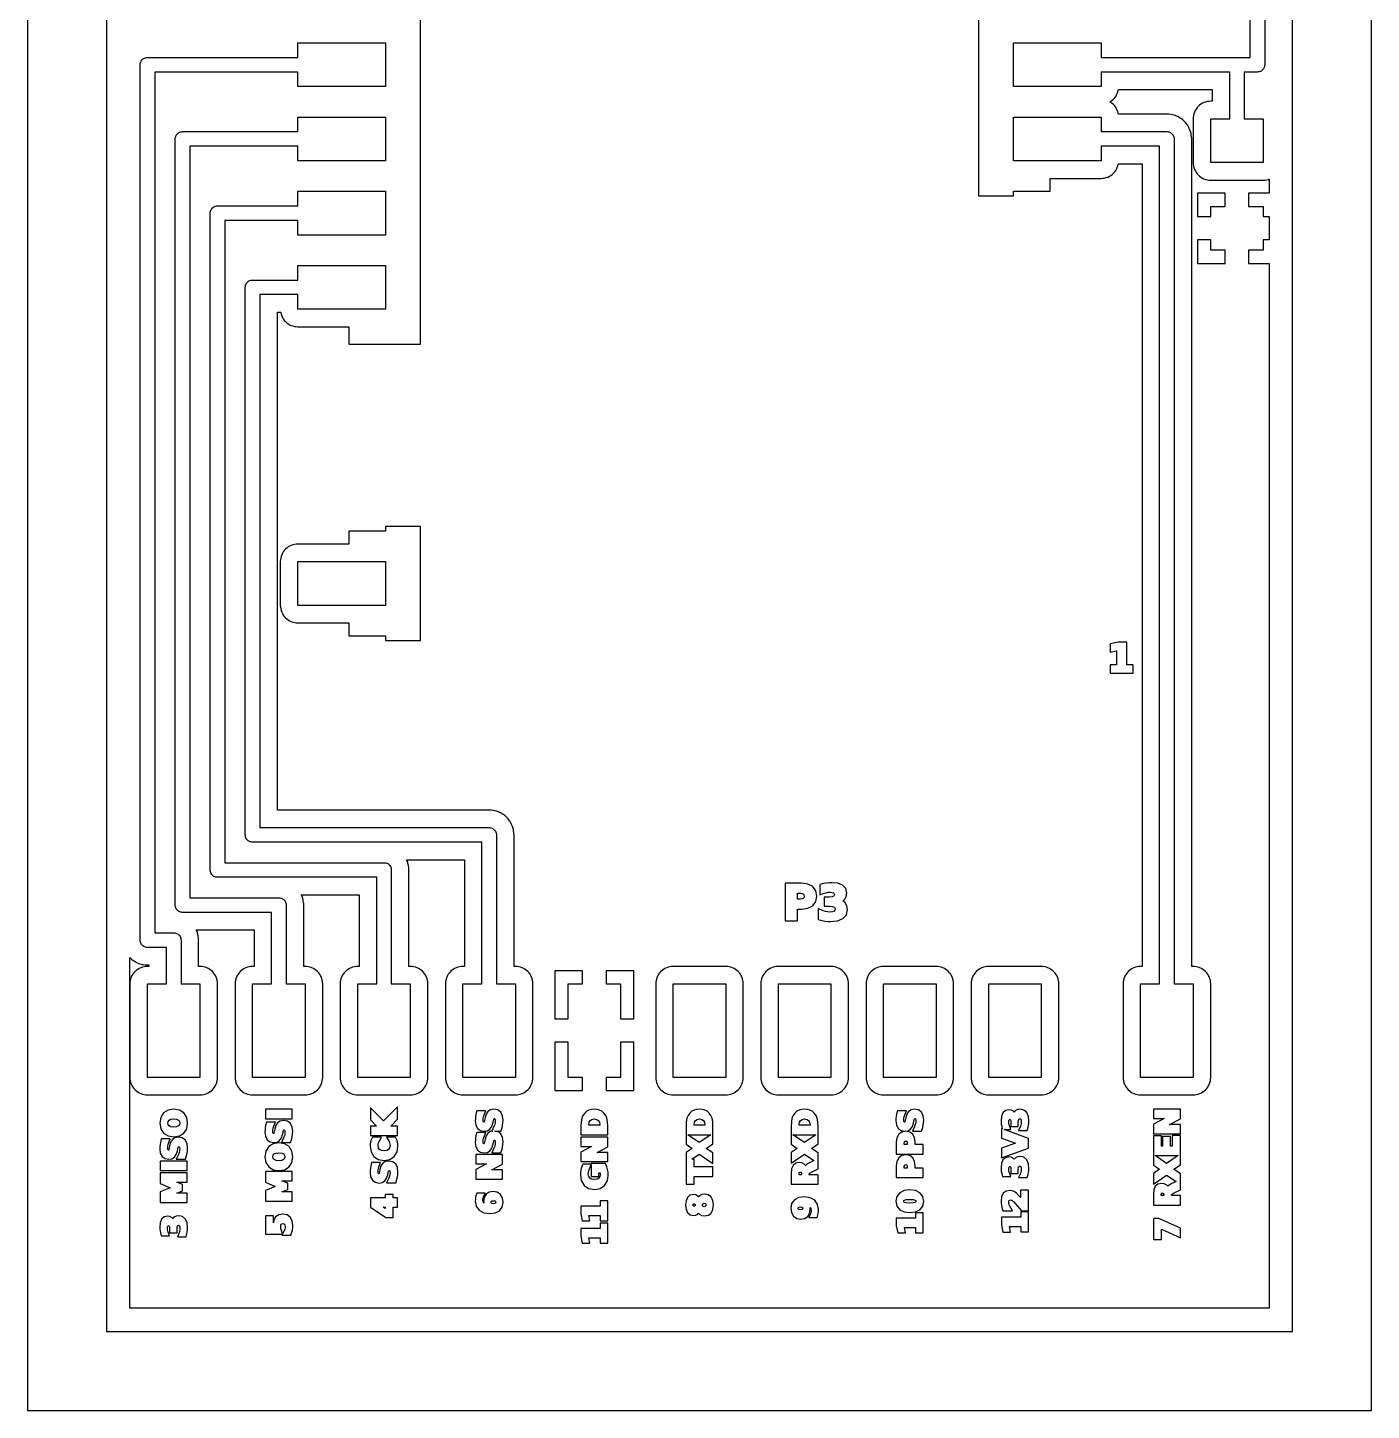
# Model space of a CAD drawing. Header units: millimetres. Extents: x 0 to 46, y 0 to 76.
# Drawn here: x 0 to 46, y 0 to 47.34 of the extents above; entities that cross this region are included whole.
import ezdxf

# ---------------------------------------------------------------- set-up
doc = ezdxf.new("R2010")
doc.units = ezdxf.units.MM

msp = doc.modelspace()

# ---------------------------------------------------------------- linework, layer by layer
at = {"layer": 'CONTORNO', "color": 1}
msp.add_lwpolyline([(0, 0), (46, 0), (46, 76), (0, 76)], close=True, dxfattribs=at)
at = {"layer": 'QUEIMAR'}
for points in [[(43.3, 2.7), (43.3, 73.3), (2.7, 73.3), (2.7, 2.7), (43.3, 2.7)], [(9.25, 45.82), (4.35, 45.82), (4.35, 16.35), (5, 16.35), (5.033, 16.348), (5.065, 16.341), (5.096, 16.331), (5.125, 16.317), (5.152, 16.298), (5.177, 16.277), (5.198, 16.252), (5.217, 16.225), (5.231, 16.196), (5.241, 16.165), (5.248, 16.133), (5.25, 16.1), (5.25, 14.6), (5.9, 14.6), (5.9, 11.4), (4.1, 11.4), (4.1, 14.6), (4.75, 14.6), (4.75, 15.85), (4.1, 15.85), (4.067, 15.852), (4.035, 15.859), (4.004, 15.869), (3.975, 15.883), (3.948, 15.902), (3.923, 15.923), (3.902, 15.948), (3.883, 15.975), (3.869, 16.004), (3.859, 16.035), (3.852, 16.067), (3.85, 16.1), (3.85, 46.07), (3.852, 46.103), (3.859, 46.135), (3.869, 46.166), (3.883, 46.195), (3.902, 46.222), (3.923, 46.247), (3.948, 46.268), (3.975, 46.287), (4.004, 46.301), (4.035, 46.311), (4.067, 46.318), (4.1, 46.32), (9.25, 46.32), (9.25, 46.82), (12.25, 46.82), (12.25, 45.32), (9.25, 45.32), (9.25, 45.82)], [(9.25, 43.28), (5.55, 43.28), (5.55, 17.55), (8.6, 17.55), (8.633, 17.548), (8.665, 17.541), (8.696, 17.531), (8.725, 17.517), (8.752, 17.498), (8.777, 17.477), (8.798, 17.452), (8.817, 17.425), (8.831, 17.396), (8.841, 17.365), (8.848, 17.333), (8.85, 17.3), (8.85, 14.6), (9.5, 14.6), (9.5, 11.4), (7.7, 11.4), (7.7, 14.6), (8.35, 14.6), (8.35, 17.05), (5.3, 17.05), (5.267, 17.052), (5.235, 17.059), (5.204, 17.069), (5.175, 17.083), (5.148, 17.102), (5.123, 17.123), (5.102, 17.148), (5.083, 17.175), (5.069, 17.204), (5.059, 17.235), (5.052, 17.267), (5.05, 17.3), (5.05, 43.53), (5.052, 43.563), (5.059, 43.595), (5.069, 43.626), (5.083, 43.655), (5.102, 43.682), (5.123, 43.707), (5.148, 43.728), (5.175, 43.747), (5.204, 43.761), (5.235, 43.771), (5.267, 43.778), (5.3, 43.78), (9.25, 43.78), (9.25, 44.28), (12.25, 44.28), (12.25, 42.78), (9.25, 42.78), (9.25, 43.28)], [(36.75, 43.78), (39, 43.78), (39.033, 43.778), (39.065, 43.771), (39.096, 43.761), (39.125, 43.747), (39.152, 43.728), (39.177, 43.707), (39.198, 43.682), (39.217, 43.655), (39.231, 43.626), (39.241, 43.595), (39.248, 43.563), (39.25, 43.53), (39.25, 14.6), (39.9, 14.6), (39.9, 11.4), (38.1, 11.4), (38.1, 14.6), (38.75, 14.6), (38.75, 43.28), (36.75, 43.28), (36.75, 42.78), (33.75, 42.78), (33.75, 44.28), (36.75, 44.28), (36.75, 43.78)], [(9.25, 40.74), (6.75, 40.74), (6.75, 18.75), (12.2, 18.75), (12.233, 18.748), (12.265, 18.741), (12.296, 18.731), (12.325, 18.717), (12.352, 18.698), (12.377, 18.677), (12.398, 18.652), (12.417, 18.625), (12.431, 18.596), (12.441, 18.565), (12.448, 18.533), (12.45, 18.5), (12.45, 14.6), (13.1, 14.6), (13.1, 11.4), (11.3, 11.4), (11.3, 14.6), (11.95, 14.6), (11.95, 18.25), (6.5, 18.25), (6.467, 18.252), (6.435, 18.259), (6.404, 18.269), (6.375, 18.283), (6.348, 18.302), (6.323, 18.323), (6.302, 18.348), (6.283, 18.375), (6.269, 18.404), (6.259, 18.435), (6.252, 18.467), (6.25, 18.5), (6.25, 40.99), (6.252, 41.023), (6.259, 41.055), (6.269, 41.086), (6.283, 41.115), (6.302, 41.142), (6.323, 41.167), (6.348, 41.188), (6.375, 41.207), (6.404, 41.221), (6.435, 41.231), (6.467, 41.238), (6.5, 41.24), (9.25, 41.24), (9.25, 41.74), (12.25, 41.74), (12.25, 40.24), (9.25, 40.24), (9.25, 40.74)], [(41, 41.67), (40.05, 41.67), (40.05, 40.87), (40.5, 40.87), (40.5, 41.22), (41, 41.22), (41, 41.67)], [(40.05, 40.07), (40.05, 39.27), (41, 39.27), (41, 39.72), (40.5, 39.72), (40.5, 40.07), (40.05, 40.07)], [(7.95, 38.2), (7.95, 19.95), (15.8, 19.95), (15.833, 19.948), (15.865, 19.941), (15.896, 19.931), (15.925, 19.917), (15.952, 19.898), (15.977, 19.877), (15.998, 19.852), (16.017, 19.825), (16.031, 19.796), (16.041, 19.765), (16.048, 19.733), (16.05, 19.7), (16.05, 14.6), (16.7, 14.6), (16.7, 11.4), (14.9, 11.4), (14.9, 14.6), (15.55, 14.6), (15.55, 19.45), (7.7, 19.45), (7.667, 19.452), (7.635, 19.459), (7.604, 19.469), (7.575, 19.483), (7.548, 19.502), (7.523, 19.523), (7.502, 19.548), (7.483, 19.575), (7.469, 19.604), (7.459, 19.635), (7.452, 19.667), (7.45, 19.7), (7.45, 38.45), (7.452, 38.483), (7.459, 38.515), (7.469, 38.546), (7.483, 38.575), (7.502, 38.602), (7.523, 38.627), (7.548, 38.648), (7.575, 38.667), (7.604, 38.681), (7.635, 38.691), (7.667, 38.698), (7.7, 38.7), (9.25, 38.7), (9.25, 39.2), (12.25, 39.2), (12.25, 37.7), (9.25, 37.7), (9.25, 38.2), (7.95, 38.2)], [(8.751, 27.227), (8.786, 27.179), (8.826, 27.136), (8.869, 27.096), (8.917, 27.061), (8.967, 27.031), (9.02, 27.006), (9.076, 26.986), (9.133, 26.972), (9.191, 26.963), (9.25, 26.96), (11, 26.96), (11, 26.52), (12.25, 26.52), (12.25, 26.36), (13.45, 26.36), (13.45, 30.26), (12.25, 30.26), (12.25, 30.1), (11, 30.1), (11, 29.66), (9.25, 29.66), (9.191, 29.657), (9.133, 29.648), (9.076, 29.634), (9.02, 29.614), (8.967, 29.589), (8.917, 29.559), (8.869, 29.524), (8.826, 29.484), (8.786, 29.441), (8.751, 29.393), (8.721, 29.343), (8.696, 29.29), (8.676, 29.234), (8.662, 29.177), (8.653, 29.119), (8.65, 29.06), (8.65, 27.56), (8.653, 27.501), (8.662, 27.443), (8.676, 27.386), (8.696, 27.33), (8.721, 27.277), (8.751, 27.227)], [(12.25, 27.56), (9.25, 27.56), (9.25, 29.06), (12.25, 29.06), (12.25, 27.56)], [(37.056, 26.247), (37.056, 25.958), (37.277, 26.004), (37.277, 25.525), (37.061, 25.525), (37.061, 25.236), (37.844, 25.236), (37.844, 25.525), (37.628, 25.525), (37.628, 26.304), (37.33, 26.304), (37.056, 26.247)], [(27.015, 17.604), (26.981, 17.79), (26.875, 17.932), (26.708, 18.018), (26.497, 18.044), (25.934, 18.044), (25.934, 16.758), (26.355, 16.758), (26.355, 17.162), (26.497, 17.162), (26.708, 17.189), (26.875, 17.274), (26.981, 17.417), (27.015, 17.604)], [(27.738, 18.045), (27.527, 18.065), (27.436, 18.062), (27.345, 18.052), (27.253, 18.036), (27.117, 18.002), (27.117, 17.648), (27.269, 17.706), (27.337, 17.724), (27.405, 17.736), (27.47, 17.739), (27.543, 17.732), (27.588, 17.713), (27.609, 17.69), (27.616, 17.659), (27.609, 17.625), (27.588, 17.602), (27.539, 17.583), (27.451, 17.575), (27.267, 17.575), (27.267, 17.262), (27.444, 17.262), (27.545, 17.252), (27.606, 17.229), (27.634, 17.2), (27.643, 17.16), (27.634, 17.121), (27.607, 17.092), (27.549, 17.069), (27.457, 17.06), (27.385, 17.065), (27.309, 17.079), (27.232, 17.104), (27.067, 17.177), (27.067, 16.808), (27.201, 16.769), (27.296, 16.75), (27.391, 16.739), (27.487, 16.735), (27.724, 16.759), (27.908, 16.835), (28.028, 16.968), (28.067, 17.147), (28.048, 17.274), (27.992, 17.379), (27.91, 17.449), (27.972, 17.5), (28.023, 17.594), (28.039, 17.708), (28.005, 17.865), (27.9, 17.981), (27.738, 18.045)], [(26.52, 17.698), (26.555, 17.678), (26.575, 17.649), (26.583, 17.604), (26.575, 17.558), (26.555, 17.529), (26.52, 17.509), (26.457, 17.5), (26.355, 17.5), (26.355, 17.706), (26.457, 17.706), (26.52, 17.698)], [(24.183, 10.871), (24.233, 10.901), (24.281, 10.936), (24.324, 10.976), (24.364, 11.019), (24.399, 11.067), (24.429, 11.117), (24.454, 11.17), (24.474, 11.226), (24.488, 11.283), (24.497, 11.341), (24.5, 11.4), (24.5, 14.6), (24.497, 14.659), (24.488, 14.717), (24.474, 14.774), (24.454, 14.83), (24.429, 14.883), (24.399, 14.933), (24.364, 14.981), (24.324, 15.024), (24.281, 15.064), (24.233, 15.099), (24.183, 15.129), (24.13, 15.154), (24.074, 15.174), (24.017, 15.188), (23.959, 15.197), (23.9, 15.2), (22.1, 15.2), (22.041, 15.197), (21.983, 15.188), (21.926, 15.174), (21.87, 15.154), (21.817, 15.129), (21.767, 15.099), (21.719, 15.064), (21.676, 15.024), (21.636, 14.981), (21.601, 14.933), (21.571, 14.883), (21.546, 14.83), (21.526, 14.774), (21.512, 14.717), (21.503, 14.659), (21.5, 14.6), (21.5, 11.4), (21.503, 11.341), (21.512, 11.283), (21.526, 11.226), (21.546, 11.17), (21.571, 11.117), (21.601, 11.067), (21.636, 11.019), (21.676, 10.976), (21.719, 10.936), (21.767, 10.901), (21.817, 10.871), (21.87, 10.846), (21.926, 10.826), (21.983, 10.812), (22.041, 10.803), (22.1, 10.8), (23.9, 10.8), (23.959, 10.803), (24.017, 10.812), (24.074, 10.826), (24.13, 10.846), (24.183, 10.871)], [(27.783, 10.871), (27.833, 10.901), (27.881, 10.936), (27.924, 10.976), (27.964, 11.019), (27.999, 11.067), (28.029, 11.117), (28.054, 11.17), (28.074, 11.226), (28.088, 11.283), (28.097, 11.341), (28.1, 11.4), (28.1, 14.6), (28.097, 14.659), (28.088, 14.717), (28.074, 14.774), (28.054, 14.83), (28.029, 14.883), (27.999, 14.933), (27.964, 14.981), (27.924, 15.024), (27.881, 15.064), (27.833, 15.099), (27.783, 15.129), (27.73, 15.154), (27.674, 15.174), (27.617, 15.188), (27.559, 15.197), (27.5, 15.2), (25.7, 15.2), (25.641, 15.197), (25.583, 15.188), (25.526, 15.174), (25.47, 15.154), (25.417, 15.129), (25.367, 15.099), (25.319, 15.064), (25.276, 15.024), (25.236, 14.981), (25.201, 14.933), (25.171, 14.883), (25.146, 14.83), (25.126, 14.774), (25.112, 14.717), (25.103, 14.659), (25.1, 14.6), (25.1, 11.4), (25.103, 11.341), (25.112, 11.283), (25.126, 11.226), (25.146, 11.17), (25.171, 11.117), (25.201, 11.067), (25.236, 11.019), (25.276, 10.976), (25.319, 10.936), (25.367, 10.901), (25.417, 10.871), (25.47, 10.846), (25.526, 10.826), (25.583, 10.812), (25.641, 10.803), (25.7, 10.8), (27.5, 10.8), (27.559, 10.803), (27.617, 10.812), (27.674, 10.826), (27.73, 10.846), (27.783, 10.871)], [(31.33, 10.846), (31.383, 10.871), (31.433, 10.901), (31.481, 10.936), (31.524, 10.976), (31.564, 11.019), (31.599, 11.067), (31.629, 11.117), (31.654, 11.17), (31.674, 11.226), (31.688, 11.283), (31.697, 11.341), (31.7, 11.4), (31.7, 14.6), (31.697, 14.659), (31.688, 14.717), (31.674, 14.774), (31.654, 14.83), (31.629, 14.883), (31.599, 14.933), (31.564, 14.981), (31.524, 15.024), (31.481, 15.064), (31.433, 15.099), (31.383, 15.129), (31.33, 15.154), (31.274, 15.174), (31.217, 15.188), (31.159, 15.197), (31.1, 15.2), (29.3, 15.2), (29.241, 15.197), (29.183, 15.188), (29.126, 15.174), (29.07, 15.154), (29.017, 15.129), (28.967, 15.099), (28.919, 15.064), (28.876, 15.024), (28.836, 14.981), (28.801, 14.933), (28.771, 14.883), (28.746, 14.83), (28.726, 14.774), (28.712, 14.717), (28.703, 14.659), (28.7, 14.6), (28.7, 11.4), (28.703, 11.341), (28.712, 11.283), (28.726, 11.226), (28.746, 11.17), (28.771, 11.117), (28.801, 11.067), (28.836, 11.019), (28.876, 10.976), (28.919, 10.936), (28.967, 10.901), (29.017, 10.871), (29.07, 10.846), (29.126, 10.826), (29.183, 10.812), (29.241, 10.803), (29.3, 10.8), (31.1, 10.8), (31.159, 10.803), (31.217, 10.812), (31.274, 10.826), (31.33, 10.846)], [(34.983, 10.871), (35.033, 10.901), (35.081, 10.936), (35.124, 10.976), (35.164, 11.019), (35.199, 11.067), (35.229, 11.117), (35.254, 11.17), (35.274, 11.226), (35.288, 11.283), (35.297, 11.341), (35.3, 11.4), (35.3, 14.6), (35.297, 14.659), (35.288, 14.717), (35.274, 14.774), (35.254, 14.83), (35.229, 14.883), (35.199, 14.933), (35.164, 14.981), (35.124, 15.024), (35.081, 15.064), (35.033, 15.099), (34.983, 15.129), (34.93, 15.154), (34.874, 15.174), (34.817, 15.188), (34.759, 15.197), (34.7, 15.2), (32.9, 15.2), (32.841, 15.197), (32.783, 15.188), (32.726, 15.174), (32.67, 15.154), (32.617, 15.129), (32.567, 15.099), (32.519, 15.064), (32.476, 15.024), (32.436, 14.981), (32.401, 14.933), (32.371, 14.883), (32.346, 14.83), (32.326, 14.774), (32.312, 14.717), (32.303, 14.659), (32.3, 14.6), (32.3, 11.4), (32.303, 11.341), (32.312, 11.283), (32.326, 11.226), (32.346, 11.17), (32.371, 11.117), (32.401, 11.067), (32.436, 11.019), (32.476, 10.976), (32.519, 10.936), (32.567, 10.901), (32.617, 10.871), (32.67, 10.846), (32.726, 10.826), (32.783, 10.812), (32.841, 10.803), (32.9, 10.8), (34.7, 10.8), (34.759, 10.803), (34.817, 10.812), (34.874, 10.826), (34.93, 10.846), (34.983, 10.871)], [(19, 14.6), (19, 15.05), (18.05, 15.05), (18.05, 13.4), (18.5, 13.4), (18.5, 14.6), (19, 14.6)], [(20.3, 14.6), (20.3, 13.4), (20.75, 13.4), (20.75, 15.05), (19.8, 15.05), (19.8, 14.6), (20.3, 14.6)], [(22.1, 11.4), (22.1, 14.6), (23.9, 14.6), (23.9, 11.4), (22.1, 11.4)], [(27.5, 11.4), (25.7, 11.4), (25.7, 14.6), (27.5, 14.6), (27.5, 11.4)], [(31.1, 14.6), (31.1, 11.4), (29.3, 11.4), (29.3, 14.6), (31.1, 14.6)], [(34.7, 11.4), (32.9, 11.4), (32.9, 14.6), (34.7, 14.6), (34.7, 11.4)], [(18.5, 12.6), (18.05, 12.6), (18.05, 10.95), (19, 10.95), (19, 11.4), (18.5, 11.4), (18.5, 12.6)], [(20.3, 11.4), (19.8, 11.4), (19.8, 10.95), (20.75, 10.95), (20.75, 12.6), (20.3, 12.6), (20.3, 11.4)], [(5.446, 9.644), (5.477, 9.837), (5.446, 10.032), (5.349, 10.184), (5.195, 10.28), (5, 10.311), (4.805, 10.28), (4.651, 10.184), (4.554, 10.032), (4.523, 9.837), (4.554, 9.644), (4.651, 9.491), (4.805, 9.395), (5, 9.364), (5.195, 9.395), (5.349, 9.491), (5.446, 9.644)], [(4.841, 9.936), (4.904, 9.965), (5, 9.976), (5.096, 9.965), (5.159, 9.936), (5.193, 9.895), (5.205, 9.838), (5.193, 9.781), (5.159, 9.74), (5.096, 9.71), (5, 9.699), (4.904, 9.71), (4.841, 9.74), (4.807, 9.781), (4.795, 9.838), (4.807, 9.895), (4.841, 9.936)], [(9.06, 10.31), (8.138, 10.31), (8.138, 9.983), (9.06, 9.983), (9.06, 10.31)], [(12.66, 10.396), (12.178, 9.909), (11.738, 10.357), (11.738, 9.946), (11.948, 9.732), (11.738, 9.732), (11.738, 9.405), (12.66, 9.405), (12.66, 9.732), (12.428, 9.732), (12.66, 9.966), (12.66, 10.396)], [(15.342, 9.771), (15.401, 9.655), (15.502, 9.58), (15.632, 9.556), (15.74, 9.574), (15.827, 9.629), (15.888, 9.718), (15.925, 9.833), (15.943, 9.914), (15.958, 9.967), (15.968, 9.986), (15.97, 9.988), (15.977, 9.989), (15.986, 9.987), (15.992, 9.981), (16.002, 9.957), (16.006, 9.911), (16.001, 9.852), (15.988, 9.789), (15.964, 9.723), (15.889, 9.564), (15.93, 9.564), (15.843, 9.55), (15.755, 9.494), (15.695, 9.4), (15.658, 9.275), (15.64, 9.186), (15.628, 9.141), (15.62, 9.124), (15.619, 9.124), (15.618, 9.123), (15.611, 9.125), (15.607, 9.13), (15.598, 9.155), (15.594, 9.207), (15.597, 9.257), (15.607, 9.312), (15.624, 9.37), (15.682, 9.514), (15.376, 9.514), (15.348, 9.393), (15.335, 9.319), (15.327, 9.246), (15.324, 9.172), (15.342, 9.028), (15.401, 8.912), (15.502, 8.837), (15.632, 8.814), (15.74, 8.831), (15.827, 8.886), (15.888, 8.975), (15.925, 9.09), (15.943, 9.171), (15.958, 9.224), (15.968, 9.243), (15.97, 9.245), (15.977, 9.247), (15.986, 9.244), (15.992, 9.238), (16.002, 9.214), (16.006, 9.168), (16.001, 9.109), (15.988, 9.046), (15.964, 8.98), (15.889, 8.821), (16.202, 8.821), (16.241, 8.942), (16.26, 9.024), (16.272, 9.106), (16.276, 9.19), (16.258, 9.346), (16.199, 9.468), (16.093, 9.544), (15.977, 9.564), (16.202, 9.564), (16.241, 9.685), (16.26, 9.767), (16.272, 9.849), (16.276, 9.933), (16.258, 10.089), (16.199, 10.211), (16.093, 10.287), (15.954, 10.311), (15.843, 10.293), (15.755, 10.237), (15.695, 10.143), (15.658, 10.018), (15.64, 9.929), (15.628, 9.883), (15.62, 9.867), (15.619, 9.866), (15.618, 9.866), (15.611, 9.868), (15.607, 9.872), (15.598, 9.897), (15.594, 9.95), (15.597, 10), (15.607, 10.054), (15.624, 10.112), (15.682, 10.257), (15.376, 10.257), (15.348, 10.136), (15.335, 10.061), (15.327, 9.988), (15.324, 9.914), (15.342, 9.771)], [(19.661, 10.238), (19.582, 10.279), (19.495, 10.302), (19.399, 10.31), (19.303, 10.302), (19.216, 10.279), (19.138, 10.238), (19.069, 10.18), (19.007, 10.099), (18.967, 10.003), (18.945, 9.879), (18.938, 9.715), (18.938, 9.435), (19.86, 9.435), (19.86, 9.715), (19.854, 9.878), (19.832, 10.001), (19.792, 10.098), (19.73, 10.18), (19.661, 10.238)], [(19.228, 9.869), (19.262, 9.928), (19.316, 9.963), (19.399, 9.976), (19.482, 9.963), (19.536, 9.927), (19.571, 9.868), (19.584, 9.772), (19.584, 9.762), (19.215, 9.762), (19.215, 9.772), (19.228, 9.869)], [(22.538, 8.464), (22.538, 7.741), (22.815, 7.741), (22.815, 8.008), (23.46, 8.008), (23.46, 8.334), (22.815, 8.334), (22.815, 8.6), (22.738, 8.6), (22.991, 8.773), (23.46, 8.454), (23.46, 8.815), (23.233, 8.97), (23.46, 9.125), (23.46, 9.435), (23.46, 9.486), (23.46, 9.715), (23.454, 9.878), (23.432, 10.001), (23.392, 10.098), (23.33, 10.18), (23.261, 10.238), (23.182, 10.279), (23.095, 10.302), (22.999, 10.31), (22.903, 10.302), (22.816, 10.279), (22.738, 10.238), (22.669, 10.18), (22.607, 10.099), (22.567, 10.003), (22.545, 9.879), (22.538, 9.715), (22.538, 9.475), (22.538, 9.435), (22.538, 9.113), (22.75, 8.97), (22.538, 8.826), (22.538, 8.6), (22.538, 8.464)], [(22.828, 9.869), (22.862, 9.928), (22.916, 9.963), (22.999, 9.976), (23.082, 9.963), (23.136, 9.927), (23.171, 9.868), (23.184, 9.772), (23.184, 9.762), (22.815, 9.762), (22.815, 9.772), (22.828, 9.869)], [(26.591, 8.773), (26.918, 8.551), (26.744, 8.465), (26.678, 8.428), (26.628, 8.388), (26.586, 8.433), (26.509, 8.471), (26.418, 8.483), (26.294, 8.46), (26.202, 8.385), (26.152, 8.268), (26.138, 8.119), (26.138, 7.74), (27.06, 7.74), (27.06, 8.067), (26.757, 8.067), (26.76, 8.094), (26.768, 8.111), (26.786, 8.128), (26.829, 8.153), (27.06, 8.267), (27.06, 8.454), (27.06, 8.621), (27.06, 8.815), (26.832, 8.97), (27.06, 9.125), (27.06, 9.435), (27.06, 9.486), (27.06, 9.715), (27.053, 9.878), (27.032, 10.001), (26.991, 10.098), (26.929, 10.18), (26.861, 10.238), (26.782, 10.279), (26.694, 10.302), (26.598, 10.31), (26.503, 10.302), (26.416, 10.279), (26.337, 10.238), (26.269, 10.18), (26.207, 10.099), (26.166, 10.003), (26.145, 9.879), (26.138, 9.715), (26.138, 9.475), (26.138, 9.435), (26.138, 9.113), (26.349, 8.97), (26.138, 8.826), (26.138, 8.464), (26.591, 8.773)], [(26.462, 9.928), (26.515, 9.963), (26.598, 9.976), (26.682, 9.963), (26.736, 9.927), (26.77, 9.868), (26.784, 9.772), (26.784, 9.762), (26.414, 9.762), (26.414, 9.772), (26.428, 9.869), (26.462, 9.928)], [(29.801, 9.655), (29.902, 9.58), (30.032, 9.556), (30.14, 9.574), (30.227, 9.629), (30.288, 9.718), (30.325, 9.833), (30.343, 9.914), (30.358, 9.967), (30.368, 9.986), (30.37, 9.988), (30.377, 9.989), (30.386, 9.987), (30.392, 9.981), (30.402, 9.957), (30.406, 9.911), (30.401, 9.852), (30.388, 9.789), (30.364, 9.723), (30.289, 9.564), (30.602, 9.564), (30.641, 9.685), (30.66, 9.767), (30.672, 9.849), (30.676, 9.933), (30.658, 10.089), (30.599, 10.211), (30.493, 10.287), (30.354, 10.311), (30.243, 10.293), (30.155, 10.237), (30.095, 10.143), (30.058, 10.018), (30.04, 9.929), (30.028, 9.883), (30.02, 9.867), (30.019, 9.866), (30.018, 9.866), (30.011, 9.868), (30.007, 9.872), (29.998, 9.897), (29.994, 9.95), (29.997, 10), (30.007, 10.054), (30.024, 10.112), (30.082, 10.257), (29.776, 10.257), (29.748, 10.136), (29.735, 10.061), (29.727, 9.988), (29.724, 9.914), (29.742, 9.771), (29.801, 9.655)], [(33.595, 9.795), (33.588, 9.839), (33.585, 9.881), (33.59, 9.927), (33.601, 9.952), (33.61, 9.96), (33.622, 9.963), (33.637, 9.96), (33.645, 9.952), (33.656, 9.925), (33.661, 9.867), (33.661, 9.723), (33.914, 9.723), (33.914, 9.863), (33.92, 9.929), (33.933, 9.965), (33.947, 9.977), (33.965, 9.982), (33.983, 9.978), (33.996, 9.965), (34.009, 9.932), (34.015, 9.872), (34.012, 9.825), (34.002, 9.776), (33.986, 9.725), (33.925, 9.586), (34.221, 9.586), (34.252, 9.692), (34.265, 9.759), (34.273, 9.826), (34.276, 9.894), (34.259, 10.061), (34.204, 10.194), (34.106, 10.282), (33.975, 10.311), (33.881, 10.297), (33.802, 10.255), (33.767, 10.213), (33.744, 10.241), (33.673, 10.28), (33.588, 10.292), (33.471, 10.267), (33.385, 10.188), (33.338, 10.07), (33.324, 9.921), (33.326, 9.857), (33.333, 9.793), (33.345, 9.729), (33.366, 9.643), (33.338, 9.653), (33.338, 9.317), (33.813, 9.147), (33.338, 8.976), (33.338, 8.64), (34.26, 8.981), (34.26, 9.312), (33.427, 9.62), (33.657, 9.62), (33.608, 9.749), (33.595, 9.795)], [(39.461, 10.31), (38.539, 10.31), (38.539, 9.994), (38.908, 9.994), (38.539, 9.798), (38.539, 9.471), (39.461, 9.471), (39.461, 9.787), (39.092, 9.787), (39.461, 9.983), (39.461, 10.31)], [(8.302, 9.192), (8.432, 9.168), (8.54, 9.185), (8.627, 9.24), (8.688, 9.33), (8.725, 9.445), (8.743, 9.526), (8.758, 9.579), (8.768, 9.598), (8.77, 9.6), (8.777, 9.601), (8.786, 9.599), (8.792, 9.593), (8.802, 9.569), (8.806, 9.522), (8.801, 9.464), (8.788, 9.401), (8.764, 9.334), (8.689, 9.176), (9.002, 9.176), (9.041, 9.297), (9.06, 9.378), (9.072, 9.46), (9.076, 9.545), (9.058, 9.701), (8.999, 9.823), (8.893, 9.899), (8.754, 9.922), (8.643, 9.905), (8.555, 9.848), (8.495, 9.754), (8.458, 9.63), (8.44, 9.541), (8.428, 9.495), (8.42, 9.478), (8.419, 9.478), (8.418, 9.478), (8.411, 9.48), (8.407, 9.484), (8.398, 9.509), (8.394, 9.562), (8.397, 9.612), (8.407, 9.666), (8.424, 9.724), (8.482, 9.869), (8.176, 9.869), (8.148, 9.748), (8.135, 9.673), (8.127, 9.6), (8.124, 9.526), (8.142, 9.382), (8.201, 9.266), (8.302, 9.192)], [(30.06, 9.554), (29.924, 9.529), (29.819, 9.451), (29.757, 9.329), (29.738, 9.18), (29.738, 8.773), (30.66, 8.773), (30.66, 9.1), (30.382, 9.1), (30.382, 9.18), (30.363, 9.329), (30.301, 9.451), (30.196, 9.529), (30.06, 9.554)], [(4.702, 8.62), (4.832, 8.596), (4.94, 8.613), (5.027, 8.668), (5.088, 8.758), (5.125, 8.873), (5.143, 8.954), (5.158, 9.007), (5.168, 9.026), (5.17, 9.028), (5.177, 9.029), (5.186, 9.027), (5.192, 9.021), (5.202, 8.997), (5.206, 8.95), (5.201, 8.892), (5.188, 8.829), (5.164, 8.762), (5.089, 8.604), (5.402, 8.604), (5.441, 8.725), (5.46, 8.806), (5.472, 8.888), (5.476, 8.973), (5.458, 9.129), (5.399, 9.251), (5.293, 9.327), (5.154, 9.35), (5.043, 9.333), (4.955, 9.276), (4.895, 9.182), (4.858, 9.058), (4.84, 8.969), (4.828, 8.923), (4.82, 8.906), (4.819, 8.906), (4.818, 8.906), (4.811, 8.908), (4.807, 8.912), (4.798, 8.937), (4.794, 8.99), (4.797, 9.04), (4.807, 9.094), (4.824, 9.152), (4.882, 9.297), (4.576, 9.297), (4.548, 9.176), (4.535, 9.101), (4.527, 9.028), (4.524, 8.954), (4.542, 8.81), (4.601, 8.694), (4.702, 8.62)], [(9.046, 8.488), (9.077, 8.682), (9.046, 8.876), (8.949, 9.029), (8.795, 9.125), (8.6, 9.155), (8.405, 9.125), (8.251, 9.029), (8.154, 8.876), (8.123, 8.682), (8.154, 8.488), (8.251, 8.336), (8.405, 8.24), (8.6, 8.209), (8.795, 8.24), (8.949, 8.336), (9.046, 8.488)], [(12.392, 8.988), (12.354, 8.935), (12.291, 8.899), (12.2, 8.886), (12.109, 8.899), (12.046, 8.935), (12.008, 8.988), (11.994, 9.066), (11.998, 9.114), (12.009, 9.162), (12.029, 9.21), (12.115, 9.354), (11.805, 9.354), (11.761, 9.257), (11.741, 9.189), (11.728, 9.119), (11.724, 9.043), (11.755, 8.846), (11.852, 8.686), (12.005, 8.584), (12.2, 8.551), (12.395, 8.584), (12.548, 8.686), (12.645, 8.846), (12.676, 9.043), (12.672, 9.119), (12.659, 9.189), (12.639, 9.257), (12.595, 9.354), (12.285, 9.354), (12.371, 9.21), (12.391, 9.162), (12.402, 9.114), (12.406, 9.066), (12.392, 8.988)], [(18.938, 9.037), (19.307, 9.037), (18.938, 8.842), (18.938, 8.515), (19.86, 8.515), (19.86, 8.831), (19.492, 8.831), (19.86, 9.026), (19.86, 9.353), (18.938, 9.353), (18.938, 9.037)], [(22.991, 9.167), (22.597, 9.435), (23.387, 9.435), (22.991, 9.167)], [(26.986, 9.435), (26.591, 9.167), (26.196, 9.435), (26.986, 9.435)], [(30.023, 9.206), (30.036, 9.215), (30.06, 9.219), (30.084, 9.215), (30.097, 9.206), (30.107, 9.188), (30.112, 9.15), (30.112, 9.1), (30.008, 9.1), (30.008, 9.15), (30.013, 9.188), (30.023, 9.206)], [(38.539, 7.749), (38.992, 8.057), (39.319, 7.835), (39.145, 7.75), (39.079, 7.712), (39.029, 7.672), (38.987, 7.717), (38.91, 7.755), (38.819, 7.767), (38.695, 7.744), (38.603, 7.67), (38.553, 7.553), (38.539, 7.403), (38.539, 7.025), (39.461, 7.025), (39.461, 7.352), (39.158, 7.352), (39.161, 7.379), (39.169, 7.395), (39.188, 7.413), (39.23, 7.438), (39.461, 7.551), (39.461, 7.738), (39.461, 7.905), (39.461, 8.1), (39.234, 8.254), (39.461, 8.41), (39.461, 8.72), (39.461, 8.77), (39.461, 9.41), (39.185, 9.41), (39.185, 9.047), (39.121, 9.047), (39.121, 9.377), (38.845, 9.377), (38.845, 9.047), (38.815, 9.047), (38.815, 9.398), (38.539, 9.398), (38.539, 8.76), (38.539, 8.72), (38.539, 8.397), (38.75, 8.254), (38.539, 8.11), (38.539, 7.749)], [(4.538, 8.536), (4.538, 8.21), (5.46, 8.21), (5.46, 8.536), (4.538, 8.536)], [(8.441, 8.781), (8.504, 8.81), (8.6, 8.821), (8.696, 8.81), (8.759, 8.781), (8.793, 8.74), (8.805, 8.682), (8.793, 8.625), (8.759, 8.584), (8.696, 8.555), (8.6, 8.544), (8.504, 8.555), (8.441, 8.584), (8.407, 8.625), (8.395, 8.682), (8.407, 8.74), (8.441, 8.781)], [(11.801, 7.881), (11.902, 7.807), (12.032, 7.783), (12.14, 7.8), (12.227, 7.855), (12.288, 7.945), (12.325, 8.06), (12.343, 8.141), (12.358, 8.194), (12.368, 8.213), (12.37, 8.215), (12.377, 8.216), (12.386, 8.214), (12.392, 8.208), (12.402, 8.184), (12.406, 8.137), (12.401, 8.078), (12.388, 8.016), (12.364, 7.949), (12.289, 7.791), (12.602, 7.791), (12.641, 7.911), (12.66, 7.993), (12.672, 8.075), (12.676, 8.159), (12.658, 8.315), (12.599, 8.438), (12.493, 8.514), (12.354, 8.537), (12.243, 8.52), (12.155, 8.463), (12.095, 8.369), (12.058, 8.244), (12.04, 8.156), (12.028, 8.11), (12.02, 8.093), (12.019, 8.093), (12.018, 8.093), (12.011, 8.094), (12.007, 8.099), (11.998, 8.124), (11.994, 8.177), (11.997, 8.226), (12.007, 8.281), (12.024, 8.339), (12.082, 8.484), (11.776, 8.484), (11.748, 8.362), (11.735, 8.288), (11.727, 8.215), (11.724, 8.141), (11.742, 7.997), (11.801, 7.881)], [(16.26, 8.755), (15.338, 8.755), (15.338, 8.438), (15.707, 8.438), (15.338, 8.243), (15.338, 7.916), (16.26, 7.916), (16.26, 8.232), (15.892, 8.232), (16.26, 8.427), (16.26, 8.755)], [(30.06, 8.748), (29.924, 8.723), (29.819, 8.645), (29.757, 8.523), (29.738, 8.374), (29.738, 7.967), (30.66, 7.967), (30.66, 8.294), (30.382, 8.294), (30.382, 8.374), (30.363, 8.523), (30.301, 8.645), (30.196, 8.723), (30.06, 8.748)], [(33.338, 8.454), (33.324, 8.305), (33.326, 8.24), (33.333, 8.176), (33.345, 8.112), (33.371, 8.003), (33.657, 8.003), (33.608, 8.133), (33.595, 8.178), (33.588, 8.222), (33.585, 8.264), (33.59, 8.311), (33.601, 8.335), (33.61, 8.343), (33.622, 8.346), (33.637, 8.343), (33.645, 8.335), (33.656, 8.308), (33.661, 8.251), (33.661, 8.106), (33.914, 8.106), (33.914, 8.246), (33.92, 8.312), (33.933, 8.348), (33.947, 8.361), (33.965, 8.365), (33.983, 8.361), (33.996, 8.348), (34.009, 8.315), (34.015, 8.256), (34.012, 8.209), (34.002, 8.159), (33.986, 8.108), (33.925, 7.969), (34.221, 7.969), (34.252, 8.076), (34.265, 8.142), (34.273, 8.209), (34.276, 8.277), (34.259, 8.444), (34.204, 8.577), (34.106, 8.666), (33.975, 8.694), (33.881, 8.681), (33.802, 8.638), (33.767, 8.597), (33.744, 8.624), (33.673, 8.663), (33.588, 8.675), (33.471, 8.65), (33.385, 8.572), (33.338, 8.454)], [(39.387, 8.72), (38.992, 8.451), (38.597, 8.72), (39.387, 8.72)], [(5.46, 7.812), (5.46, 8.127), (4.538, 8.127), (4.538, 7.765), (4.875, 7.621), (4.538, 7.478), (4.538, 7.115), (5.46, 7.115), (5.46, 7.431), (5.107, 7.431), (5.306, 7.516), (5.306, 7.727), (5.107, 7.812), (5.46, 7.812)], [(8.707, 7.858), (9.06, 7.858), (9.06, 8.173), (8.138, 8.173), (8.138, 7.811), (8.475, 7.667), (8.138, 7.524), (8.138, 7.161), (9.06, 7.161), (9.06, 7.477), (8.707, 7.477), (8.906, 7.562), (8.906, 7.773), (8.707, 7.858)], [(18.924, 8.069), (18.954, 7.866), (19.05, 7.703), (19.204, 7.599), (19.4, 7.565), (19.595, 7.598), (19.748, 7.7), (19.845, 7.86), (19.876, 8.057), (19.871, 8.154), (19.856, 8.245), (19.83, 8.334), (19.781, 8.453), (19.295, 8.453), (19.295, 8.423), (19.002, 8.423), (18.961, 8.314), (18.94, 8.237), (18.928, 8.156), (18.924, 8.069)], [(19.295, 8.01), (19.554, 8.01), (19.554, 8.137), (19.603, 8.137), (19.605, 8.114), (19.606, 8.091), (19.592, 8.005), (19.555, 7.949), (19.493, 7.913), (19.4, 7.9), (19.307, 7.914), (19.246, 7.951), (19.208, 8.009), (19.194, 8.099), (19.198, 8.155), (19.211, 8.213), (19.232, 8.273), (19.295, 8.401), (19.295, 8.01)], [(26.408, 8.091), (26.412, 8.133), (26.419, 8.147), (26.425, 8.151), (26.45, 8.155), (26.475, 8.151), (26.483, 8.146), (26.489, 8.133), (26.494, 8.091), (26.494, 8.067), (26.408, 8.067), (26.408, 8.091)], [(30.023, 8.4), (30.036, 8.409), (30.06, 8.413), (30.084, 8.409), (30.097, 8.4), (30.107, 8.382), (30.112, 8.344), (30.112, 8.294), (30.008, 8.294), (30.008, 8.344), (30.013, 8.382), (30.023, 8.4)], [(12.514, 7.391), (12.244, 7.391), (12.244, 7.277), (11.738, 7.277), (11.738, 6.955), (12.259, 6.606), (12.514, 6.606), (12.514, 6.961), (12.66, 6.961), (12.66, 7.277), (12.514, 7.277), (12.514, 7.391)], [(15.458, 6.849), (15.614, 6.762), (15.81, 6.734), (16, 6.758), (16.15, 6.833), (16.246, 6.959), (16.277, 7.121), (16.254, 7.27), (16.183, 7.39), (16.071, 7.468), (15.932, 7.494), (15.803, 7.471), (15.699, 7.4), (15.632, 7.291), (15.611, 7.162), (15.615, 7.103), (15.617, 7.094), (15.616, 7.095), (15.591, 7.135), (15.581, 7.199), (15.583, 7.232), (15.59, 7.269), (15.603, 7.31), (15.658, 7.44), (15.374, 7.44), (15.346, 7.343), (15.334, 7.287), (15.327, 7.229), (15.325, 7.165), (15.357, 6.99), (15.458, 6.849)], [(15.87, 7.147), (15.878, 7.158), (15.9, 7.168), (15.945, 7.173), (15.991, 7.168), (16.012, 7.158), (16.021, 7.147), (16.025, 7.125), (16.021, 7.102), (16.012, 7.091), (15.991, 7.081), (15.945, 7.076), (15.9, 7.081), (15.878, 7.091), (15.87, 7.102), (15.866, 7.125), (15.87, 7.147)], [(18.988, 6.487), (19.251, 6.487), (19.213, 6.674), (19.598, 6.674), (19.598, 6.491), (19.86, 6.491), (19.86, 7.172), (19.598, 7.172), (19.598, 6.99), (18.938, 6.99), (18.938, 6.727), (18.988, 6.487)], [(23.459, 6.877), (23.476, 7.031), (23.459, 7.184), (23.403, 7.304), (23.305, 7.381), (23.176, 7.406), (23.085, 7.392), (23.008, 7.35), (22.971, 7.306), (22.944, 7.338), (22.874, 7.376), (22.79, 7.389), (22.674, 7.364), (22.587, 7.288), (22.538, 7.174), (22.524, 7.031), (22.539, 6.886), (22.587, 6.772), (22.675, 6.696), (22.79, 6.672), (22.874, 6.684), (22.944, 6.722), (22.971, 6.753), (23.008, 6.709), (23.085, 6.667), (23.176, 6.654), (23.305, 6.679), (23.403, 6.756), (23.459, 6.877)], [(26.81, 6.77), (26.798, 6.73), (26.744, 6.601), (27.027, 6.601), (27.055, 6.697), (27.066, 6.752), (27.073, 6.81), (27.076, 6.874), (27.044, 7.05), (26.943, 7.191), (26.786, 7.279), (26.59, 7.307), (26.4, 7.283), (26.251, 7.207), (26.155, 7.082), (26.124, 6.918), (26.146, 6.77), (26.217, 6.65), (26.33, 6.572), (26.47, 6.547), (26.599, 6.57), (26.703, 6.641), (26.77, 6.749), (26.791, 6.879), (26.786, 6.937), (26.784, 6.946), (26.785, 6.946), (26.81, 6.906), (26.82, 6.842), (26.818, 6.808), (26.81, 6.77)], [(30.394, 6.793), (30.547, 6.868), (30.645, 6.995), (30.677, 7.16), (30.645, 7.326), (30.547, 7.452), (30.394, 7.527), (30.2, 7.551), (30.006, 7.527), (29.853, 7.452), (29.755, 7.326), (29.723, 7.16), (29.755, 6.995), (29.853, 6.868), (30.006, 6.793), (30.2, 6.77), (30.394, 6.793)], [(30.413, 7.16), (30.407, 7.138), (30.385, 7.12), (30.319, 7.104), (30.199, 7.097), (30.08, 7.104), (30.015, 7.12), (29.994, 7.138), (29.987, 7.16), (29.994, 7.183), (30.014, 7.2), (30.079, 7.217), (30.199, 7.223), (30.319, 7.217), (30.386, 7.2), (30.407, 7.183), (30.413, 7.16)], [(33.497, 7.508), (33.4, 7.431), (33.342, 7.314), (33.324, 7.17), (33.327, 7.096), (33.337, 7.024), (33.353, 6.951), (33.386, 6.836), (33.71, 6.836), (33.625, 6.986), (33.603, 7.039), (33.59, 7.086), (33.586, 7.124), (33.591, 7.161), (33.605, 7.184), (33.623, 7.198), (33.652, 7.203), (33.671, 7.2), (33.692, 7.192), (33.717, 7.175), (33.746, 7.145), (34.021, 6.834), (34.26, 6.834), (34.26, 7.537), (33.988, 7.537), (33.988, 7.283), (33.942, 7.336), (33.853, 7.43), (33.777, 7.49), (33.704, 7.521), (33.622, 7.532), (33.497, 7.508)], [(38.895, 7.352), (38.809, 7.352), (38.809, 7.375), (38.813, 7.418), (38.82, 7.431), (38.826, 7.436), (38.851, 7.439), (38.877, 7.435), (38.884, 7.431), (38.89, 7.418), (38.895, 7.375), (38.895, 7.352)], [(4.538, 6.424), (4.524, 6.275), (4.526, 6.21), (4.533, 6.146), (4.545, 6.082), (4.571, 5.974), (4.857, 5.974), (4.808, 6.103), (4.795, 6.148), (4.788, 6.193), (4.785, 6.235), (4.79, 6.281), (4.801, 6.305), (4.81, 6.314), (4.822, 6.316), (4.837, 6.313), (4.845, 6.305), (4.856, 6.278), (4.861, 6.221), (4.861, 6.077), (5.114, 6.077), (5.114, 6.217), (5.12, 6.283), (5.133, 6.318), (5.147, 6.331), (5.165, 6.335), (5.183, 6.331), (5.196, 6.318), (5.209, 6.285), (5.215, 6.226), (5.212, 6.179), (5.202, 6.129), (5.186, 6.078), (5.125, 5.939), (5.421, 5.939), (5.452, 6.046), (5.465, 6.112), (5.473, 6.179), (5.476, 6.248), (5.459, 6.415), (5.404, 6.548), (5.306, 6.636), (5.175, 6.665), (5.081, 6.651), (5.002, 6.609), (4.967, 6.567), (4.944, 6.595), (4.873, 6.633), (4.788, 6.646), (4.671, 6.62), (4.585, 6.542), (4.538, 6.424)], [(9.005, 5.997), (9.044, 6.106), (9.062, 6.178), (9.073, 6.251), (9.076, 6.327), (9.056, 6.484), (8.989, 6.611), (8.88, 6.694), (8.739, 6.721), (8.599, 6.697), (8.489, 6.62), (8.422, 6.5), (8.411, 6.422), (8.411, 6.662), (8.138, 6.662), (8.138, 6.028), (8.718, 6.028), (8.701, 5.997), (9.005, 5.997)], [(12.244, 6.961), (12.244, 6.908), (12.165, 6.961), (12.244, 6.961)], [(22.784, 6.997), (22.778, 7.007), (22.775, 7.031), (22.778, 7.053), (22.784, 7.062), (22.792, 7.068), (22.813, 7.071), (22.833, 7.068), (22.842, 7.062), (22.848, 7.052), (22.851, 7.03), (22.848, 7.007), (22.842, 6.998), (22.833, 6.992), (22.813, 6.989), (22.793, 6.992), (22.784, 6.997)], [(23.132, 7.084), (23.164, 7.089), (23.196, 7.084), (23.211, 7.075), (23.221, 7.06), (23.225, 7.031), (23.221, 7), (23.211, 6.985), (23.195, 6.976), (23.164, 6.971), (23.133, 6.976), (23.117, 6.985), (23.107, 7.001), (23.102, 7.031), (23.107, 7.06), (23.116, 7.075), (23.132, 7.084)], [(26.522, 6.883), (26.5, 6.873), (26.455, 6.868), (26.41, 6.873), (26.388, 6.883), (26.38, 6.894), (26.375, 6.916), (26.38, 6.938), (26.388, 6.95), (26.41, 6.96), (26.455, 6.965), (26.5, 6.96), (26.522, 6.95), (26.531, 6.939), (26.535, 6.916), (26.531, 6.894), (26.522, 6.883)], [(30.398, 6.081), (30.66, 6.081), (30.66, 6.762), (30.398, 6.762), (30.398, 6.579), (29.738, 6.579), (29.738, 6.316), (29.788, 6.076), (30.051, 6.076), (30.013, 6.264), (30.398, 6.264), (30.398, 6.081)], [(33.338, 6.346), (33.388, 6.106), (33.651, 6.106), (33.613, 6.293), (33.998, 6.293), (33.998, 6.111), (34.26, 6.111), (34.26, 6.791), (33.998, 6.791), (33.998, 6.609), (33.338, 6.609), (33.338, 6.346)], [(8.728, 6.049), (8.686, 6.163), (8.673, 6.21), (8.665, 6.253), (8.663, 6.29), (8.669, 6.34), (8.686, 6.37), (8.707, 6.386), (8.739, 6.393), (8.77, 6.386), (8.792, 6.37), (8.808, 6.34), (8.815, 6.291), (8.811, 6.248), (8.799, 6.199), (8.778, 6.145), (8.728, 6.049)], [(18.988, 5.721), (19.251, 5.721), (19.213, 5.909), (19.598, 5.909), (19.598, 5.726), (19.86, 5.726), (19.86, 6.407), (19.598, 6.407), (19.598, 6.224), (18.938, 6.224), (18.938, 5.961), (18.988, 5.721)], [(38.811, 6.202), (39.461, 5.906), (39.461, 6.239), (38.729, 6.573), (38.539, 6.573), (38.539, 5.849), (38.811, 5.849), (38.811, 6.202)]]:
    msp.add_lwpolyline(points, close=True, dxfattribs=at)
for points in [[(42.35, 68), (42.35, 46.07), (42.348, 46.037), (42.341, 46.005), (42.331, 45.974), (42.317, 45.945), (42.298, 45.918), (42.277, 45.893), (42.252, 45.872), (42.225, 45.853), (42.196, 45.839), (42.165, 45.829), (42.133, 45.822), (42.1, 45.82), (41.65, 45.82), (41.65, 44.22), (42.3, 44.22), (42.3, 42.72), (40.5, 42.72), (40.5, 44.22), (41.15, 44.22), (41.15, 45.82), (36.75, 45.82), (36.75, 45.32), (33.75, 45.32), (33.75, 46.82), (36.75, 46.82), (36.75, 46.32), (41.4, 46.32), (41.85, 46.32), (41.85, 68)], [(32.55, 48.02), (32.55, 46.66), (32.55, 45.48), (32.55, 44.12), (32.55, 41.58), (33.75, 41.58), (33.75, 41.74), (35, 41.74), (35, 42.18), (36.75, 42.18), (36.809, 42.183), (36.867, 42.192), (36.924, 42.206), (36.98, 42.226), (37.033, 42.251), (37.083, 42.281), (37.131, 42.316), (37.174, 42.356), (37.214, 42.399), (37.249, 42.447), (37.279, 42.497), (37.304, 42.55), (37.324, 42.606), (37.338, 42.663), (37.341, 42.68), (38.15, 42.68), (38.15, 15.2), (38.1, 15.2), (38.041, 15.197), (37.983, 15.188), (37.926, 15.174), (37.87, 15.154), (37.817, 15.129), (37.767, 15.099), (37.719, 15.064), (37.676, 15.024), (37.636, 14.981), (37.601, 14.933), (37.571, 14.883), (37.546, 14.83), (37.526, 14.774), (37.512, 14.717), (37.503, 14.659), (37.5, 14.6), (37.5, 11.4), (37.503, 11.341), (37.512, 11.283), (37.526, 11.226), (37.546, 11.17), (37.571, 11.117), (37.601, 11.067), (37.636, 11.019), (37.676, 10.976), (37.719, 10.936), (37.767, 10.901), (37.817, 10.871), (37.87, 10.846), (37.926, 10.826), (37.983, 10.812), (38.041, 10.803), (38.1, 10.8), (39.9, 10.8), (39.959, 10.803), (40.017, 10.812), (40.074, 10.826), (40.13, 10.846), (40.183, 10.871), (40.233, 10.901), (40.281, 10.936), (40.324, 10.976), (40.364, 11.019), (40.399, 11.067), (40.429, 11.117), (40.454, 11.17), (40.474, 11.226), (40.488, 11.283), (40.497, 11.341), (40.5, 11.4), (40.5, 14.6), (40.497, 14.659), (40.488, 14.717), (40.474, 14.774), (40.454, 14.83), (40.429, 14.883), (40.399, 14.933), (40.364, 14.981), (40.324, 15.024), (40.281, 15.064), (40.233, 15.099), (40.183, 15.129), (40.13, 15.154), (40.074, 15.174), (40.017, 15.188), (39.959, 15.197), (39.9, 15.2), (39.85, 15.2), (39.85, 43.53), (39.849, 43.569), (39.847, 43.602), (39.836, 43.68), (39.83, 43.712), (39.81, 43.788), (39.799, 43.819), (39.769, 43.891), (39.755, 43.92), (39.715, 43.988), (39.697, 44.016), (39.649, 44.078), (39.628, 44.102), (39.572, 44.158), (39.548, 44.179), (39.486, 44.227), (39.458, 44.245), (39.39, 44.285), (39.361, 44.299), (39.289, 44.329), (39.258, 44.34), (39.182, 44.36), (39.15, 44.366), (39.072, 44.377), (39.039, 44.379), (39, 44.38), (37.341, 44.38), (37.338, 44.397), (37.324, 44.454), (37.304, 44.51), (37.279, 44.563), (37.249, 44.613), (37.214, 44.661), (37.174, 44.704), (37.131, 44.744), (37.083, 44.779), (37.048, 44.8), (37.083, 44.821), (37.131, 44.856), (37.174, 44.896), (37.214, 44.939), (37.249, 44.987), (37.279, 45.037), (37.304, 45.09), (37.324, 45.146), (37.338, 45.203), (37.341, 45.22), (40.55, 45.22), (40.55, 44.82), (40.5, 44.82), (40.441, 44.817), (40.383, 44.808), (40.326, 44.794), (40.27, 44.774), (40.217, 44.749), (40.167, 44.719), (40.119, 44.684), (40.076, 44.644), (40.036, 44.601), (40.001, 44.553), (39.971, 44.503), (39.946, 44.45), (39.926, 44.394), (39.912, 44.337), (39.903, 44.279), (39.9, 44.22), (39.9, 42.72), (39.903, 42.661), (39.912, 42.603), (39.926, 42.546), (39.946, 42.49), (39.971, 42.437), (40.001, 42.387), (40.036, 42.339), (40.076, 42.296), (40.119, 42.256), (40.167, 42.221), (40.217, 42.191), (40.27, 42.166), (40.326, 42.146), (40.383, 42.132), (40.441, 42.123), (40.5, 42.12), (42.3, 42.12), (42.359, 42.123), (42.417, 42.132), (42.474, 42.146), (42.5, 42.155), (42.5, 41.67), (41.8, 41.67), (41.8, 41.22), (42.3, 41.22), (42.3, 40.87), (42.5, 40.87), (42.5, 40.07), (42.3, 40.07), (42.3, 39.72), (41.8, 39.72), (41.8, 39.27), (42.5, 39.27), (42.5, 3.5), (3.5, 3.5), (3.5, 15.5), (3.528, 15.472), (3.552, 15.451), (3.614, 15.403), (3.642, 15.385), (3.71, 15.345), (3.739, 15.331), (3.811, 15.301), (3.842, 15.29), (3.918, 15.27), (3.95, 15.264), (4.028, 15.253), (4.061, 15.251), (4.1, 15.25), (4.15, 15.25), (4.15, 15.2), (4.1, 15.2), (4.041, 15.197), (3.983, 15.188), (3.926, 15.174), (3.87, 15.154), (3.817, 15.129), (3.767, 15.099), (3.719, 15.064), (3.676, 15.024), (3.636, 14.981), (3.601, 14.933), (3.571, 14.883), (3.546, 14.83), (3.526, 14.774), (3.512, 14.717), (3.503, 14.659), (3.5, 14.6), (3.5, 11.4), (3.503, 11.341), (3.512, 11.283), (3.526, 11.226), (3.546, 11.17), (3.571, 11.117), (3.601, 11.067), (3.636, 11.019), (3.676, 10.976), (3.719, 10.936), (3.767, 10.901), (3.817, 10.871), (3.87, 10.846), (3.926, 10.826), (3.983, 10.812), (4.041, 10.803), (4.1, 10.8), (5.9, 10.8), (5.959, 10.803), (6.017, 10.812), (6.074, 10.826), (6.13, 10.846), (6.183, 10.871), (6.233, 10.901), (6.281, 10.936), (6.324, 10.976), (6.364, 11.019), (6.399, 11.067), (6.429, 11.117), (6.454, 11.17), (6.474, 11.226), (6.488, 11.283), (6.497, 11.341), (6.5, 11.4), (6.5, 14.6), (6.497, 14.659), (6.488, 14.717), (6.474, 14.774), (6.454, 14.83), (6.429, 14.883), (6.399, 14.933), (6.364, 14.981), (6.324, 15.024), (6.281, 15.064), (6.233, 15.099), (6.183, 15.129), (6.13, 15.154), (6.074, 15.174), (6.017, 15.188), (5.959, 15.197), (5.9, 15.2), (5.85, 15.2), (5.85, 16.1), (5.849, 16.139), (5.847, 16.172), (5.836, 16.25), (5.83, 16.282), (5.81, 16.358), (5.799, 16.389), (5.774, 16.45), (7.75, 16.45), (7.75, 15.2), (7.7, 15.2), (7.641, 15.197), (7.583, 15.188), (7.526, 15.174), (7.47, 15.154), (7.417, 15.129), (7.367, 15.099), (7.319, 15.064), (7.276, 15.024), (7.236, 14.981), (7.201, 14.933), (7.171, 14.883), (7.146, 14.83), (7.126, 14.774), (7.112, 14.717), (7.103, 14.659), (7.1, 14.6), (7.1, 11.4), (7.103, 11.341), (7.112, 11.283), (7.126, 11.226), (7.146, 11.17), (7.171, 11.117), (7.201, 11.067), (7.236, 11.019), (7.276, 10.976), (7.319, 10.936), (7.367, 10.901), (7.417, 10.871), (7.47, 10.846), (7.526, 10.826), (7.583, 10.812), (7.641, 10.803), (7.7, 10.8), (9.5, 10.8), (9.559, 10.803), (9.617, 10.812), (9.674, 10.826), (9.73, 10.846), (9.783, 10.871), (9.833, 10.901), (9.881, 10.936), (9.924, 10.976), (9.964, 11.019), (9.999, 11.067), (10.029, 11.117), (10.054, 11.17), (10.074, 11.226), (10.088, 11.283), (10.097, 11.341), (10.1, 11.4), (10.1, 14.6), (10.097, 14.659), (10.088, 14.717), (10.074, 14.774), (10.054, 14.83), (10.029, 14.883), (9.999, 14.933), (9.964, 14.981), (9.924, 15.024), (9.881, 15.064), (9.833, 15.099), (9.783, 15.129), (9.73, 15.154), (9.674, 15.174), (9.617, 15.188), (9.559, 15.197), (9.5, 15.2), (9.45, 15.2), (9.45, 17.3), (9.449, 17.339), (9.447, 17.372), (9.436, 17.45), (9.43, 17.482), (9.41, 17.558), (9.399, 17.589), (9.374, 17.65), (11.35, 17.65), (11.35, 15.2), (11.3, 15.2), (11.241, 15.197), (11.183, 15.188), (11.126, 15.174), (11.07, 15.154), (11.017, 15.129), (10.967, 15.099), (10.919, 15.064), (10.876, 15.024), (10.836, 14.981), (10.801, 14.933), (10.771, 14.883), (10.746, 14.83), (10.726, 14.774), (10.712, 14.717), (10.703, 14.659), (10.7, 14.6), (10.7, 11.4), (10.703, 11.341), (10.712, 11.283), (10.726, 11.226), (10.746, 11.17), (10.771, 11.117), (10.801, 11.067), (10.836, 11.019), (10.876, 10.976), (10.919, 10.936), (10.967, 10.901), (11.017, 10.871), (11.07, 10.846), (11.126, 10.826), (11.183, 10.812), (11.241, 10.803), (11.3, 10.8), (13.1, 10.8), (13.159, 10.803), (13.217, 10.812), (13.274, 10.826), (13.33, 10.846), (13.383, 10.871), (13.433, 10.901), (13.481, 10.936), (13.524, 10.976), (13.564, 11.019), (13.599, 11.067), (13.629, 11.117), (13.654, 11.17), (13.674, 11.226), (13.688, 11.283), (13.697, 11.341), (13.7, 11.4), (13.7, 14.6), (13.697, 14.659), (13.688, 14.717), (13.674, 14.774), (13.654, 14.83), (13.629, 14.883), (13.599, 14.933), (13.564, 14.981), (13.524, 15.024), (13.481, 15.064), (13.433, 15.099), (13.383, 15.129), (13.33, 15.154), (13.274, 15.174), (13.217, 15.188), (13.159, 15.197), (13.1, 15.2), (13.05, 15.2), (13.05, 18.5), (13.049, 18.539), (13.047, 18.572), (13.036, 18.65), (13.03, 18.682), (13.01, 18.758), (12.999, 18.789), (12.974, 18.85), (14.95, 18.85), (14.95, 15.2), (14.9, 15.2), (14.841, 15.197), (14.783, 15.188), (14.726, 15.174), (14.67, 15.154), (14.617, 15.129), (14.567, 15.099), (14.519, 15.064), (14.476, 15.024), (14.436, 14.981), (14.401, 14.933), (14.371, 14.883), (14.346, 14.83), (14.326, 14.774), (14.312, 14.717), (14.303, 14.659), (14.3, 14.6), (14.3, 11.4), (14.303, 11.341), (14.312, 11.283), (14.326, 11.226), (14.346, 11.17), (14.371, 11.117), (14.401, 11.067), (14.436, 11.019), (14.476, 10.976), (14.519, 10.936), (14.567, 10.901), (14.617, 10.871), (14.67, 10.846), (14.726, 10.826), (14.783, 10.812), (14.841, 10.803), (14.9, 10.8), (16.7, 10.8), (16.759, 10.803), (16.817, 10.812), (16.874, 10.826), (16.93, 10.846), (16.983, 10.871), (17.033, 10.901), (17.081, 10.936), (17.124, 10.976), (17.164, 11.019), (17.199, 11.067), (17.229, 11.117), (17.254, 11.17), (17.274, 11.226), (17.288, 11.283), (17.297, 11.341), (17.3, 11.4), (17.3, 14.6), (17.297, 14.659), (17.288, 14.717), (17.274, 14.774), (17.254, 14.83), (17.229, 14.883), (17.199, 14.933), (17.164, 14.981), (17.124, 15.024), (17.081, 15.064), (17.033, 15.099), (16.983, 15.129), (16.93, 15.154), (16.874, 15.174), (16.817, 15.188), (16.759, 15.197), (16.7, 15.2), (16.65, 15.2), (16.65, 19.7), (16.649, 19.739), (16.647, 19.772), (16.636, 19.85), (16.63, 19.882), (16.61, 19.958), (16.599, 19.989), (16.569, 20.061), (16.555, 20.09), (16.515, 20.158), (16.497, 20.186), (16.449, 20.248), (16.428, 20.272), (16.372, 20.328), (16.348, 20.349), (16.286, 20.397), (16.258, 20.415), (16.19, 20.455), (16.161, 20.469), (16.089, 20.499), (16.058, 20.51), (15.982, 20.53), (15.95, 20.536), (15.872, 20.547), (15.839, 20.549), (15.8, 20.55), (8.55, 20.55), (8.55, 37.6), (8.659, 37.6), (8.662, 37.583), (8.676, 37.526), (8.696, 37.47), (8.721, 37.417), (8.751, 37.367), (8.786, 37.319), (8.826, 37.276), (8.869, 37.236), (8.917, 37.201), (8.967, 37.171), (9.02, 37.146), (9.076, 37.126), (9.133, 37.112), (9.191, 37.103), (9.25, 37.1), (11, 37.1), (11, 36.5), (13.45, 36.5), (13.45, 39.04), (13.45, 40.4), (13.45, 41.58), (13.45, 42.94), (13.45, 44.12), (13.45, 45.48), (13.45, 46.66), (13.45, 48.02)]]:
    msp.add_lwpolyline(points, dxfattribs=at)

doc.saveas('drawing.dxf')
